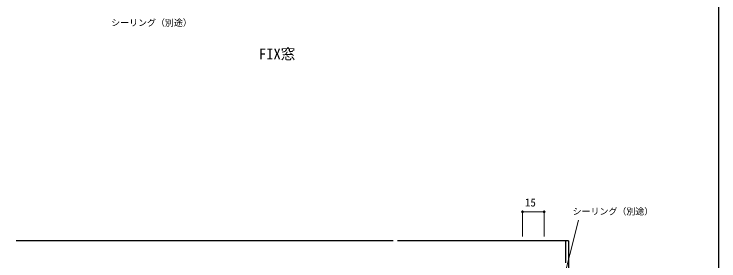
# Model space of a CAD drawing. Units: millimetres, scale not verified. Extents: x -437 to 438, y -681 to 679.
# Drawn here: x -46.3 to 438.2, y -345.9 to -176.4 of the extents above; entities that cross this region are included whole.
import ezdxf
from ezdxf.enums import TextEntityAlignment as Align

# ---------------------------------------------------------------- set-up
doc = ezdxf.new("R2010")
doc.units = ezdxf.units.MM
doc.header["$LTSCALE"] = 4
for name, color, linetype in [('0-1_USER1', 3, 'Continuous'), ('0-3_YKK_12', 2, 'Continuous'), ('0-6_YKK_ZWAK', 7, 'Continuous')]:
    doc.layers.add(name, color=color, linetype=linetype)
doc.layers.add('0-5_YKK_D', color=6, linetype='Continuous', lineweight=18)
doc.styles.add('ＭＳ ゴシック', font='')
doc.styles.get('ＭＳ ゴシック').set_extended_font_data('MS Gothic')

msp = doc.modelspace()

# ---------------------------------------------------------------- linework, layer by layer
at = {"layer": '0-3_YKK_12'}
for p, q in [((214.2, -332.2), (-44.765, -332.2)), ((334.867, -332.2), (217.2, -332.2)), ((332.867, -332.2), (332.867, -347.2))]:
    msp.add_line(p, q, dxfattribs=at)
msp.add_lwpolyline([(334.867, -332.2), (334.867, -347.2), (334.867, -420.204)], dxfattribs=at)
at = {"layer": '0-5_YKK_D', "color": 1}
for p, q in [((303.167, -329.2), (303.167, -311.2)), ((318.167, -312.2), (303.167, -312.2)), ((318.167, -329.2), (318.167, -311.2))]:
    msp.add_line(p, q, dxfattribs=at)
at = {"layer": '0-5_YKK_D'}
msp.add_lwpolyline([(322.935, -392.2), (323.559, -389.728), (341.654, -318.039)], dxfattribs=at)
at = {"layer": '0-5_YKK_D', "color": 1}
for centre in [(303.167, -312.2), (318.167, -312.2)]:
    msp.add_circle(centre, 0.637, dxfattribs=at)
at = {"layer": '0-6_YKK_ZWAK'}
msp.add_lwpolyline([(-436.8, -681.2), (438.2, -681.2), (438.2, 643.8)], dxfattribs=at)

# ---------------------------------------------------------------- texts
at = {"layer": '0-1_USER1', "style": 'ＭＳ ゴシック'}
msp.add_text('FIX窓', height=7.331, dxfattribs=at).set_placement((122.064, -209.626), align=Align.BOTTOM_LEFT)
at = {"layer": '0-5_YKK_D', "style": 'ＭＳ ゴシック'}
for p in [(20.473, -185.856), (337.641, -315.458)]:
    msp.add_text('シーリング（別途）', height=4.399, dxfattribs=at).set_placement(p, align=Align.BOTTOM_LEFT)
at = {"layer": '0-5_YKK_D', "color": 1, "style": 'ＭＳ ゴシック'}
msp.add_text('15', height=5.499, dxfattribs=at).set_placement((304.914, -310.2), align=Align.BOTTOM_LEFT)

doc.saveas('drawing.dxf')
